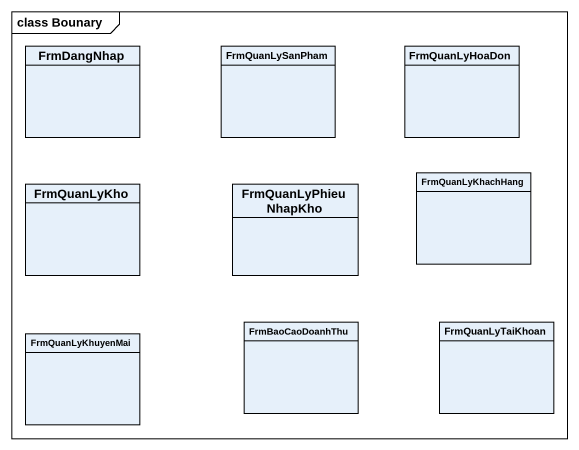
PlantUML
@startuml
mainframe class Bounary
hide circle
hide empty members
class FrmDangNhap
class FrmQuanLySanPham
class FrmQuanLyHoaDon
class FrmQuanLyKhachHang
class FrmQuanLyKho
class FrmQuanLyPhieuNhapKho
class FrmQuanLyKhuyenMai
class FrmBaoCaoDoanhThu
class FrmQuanLyTaiKhoan
@enduml
